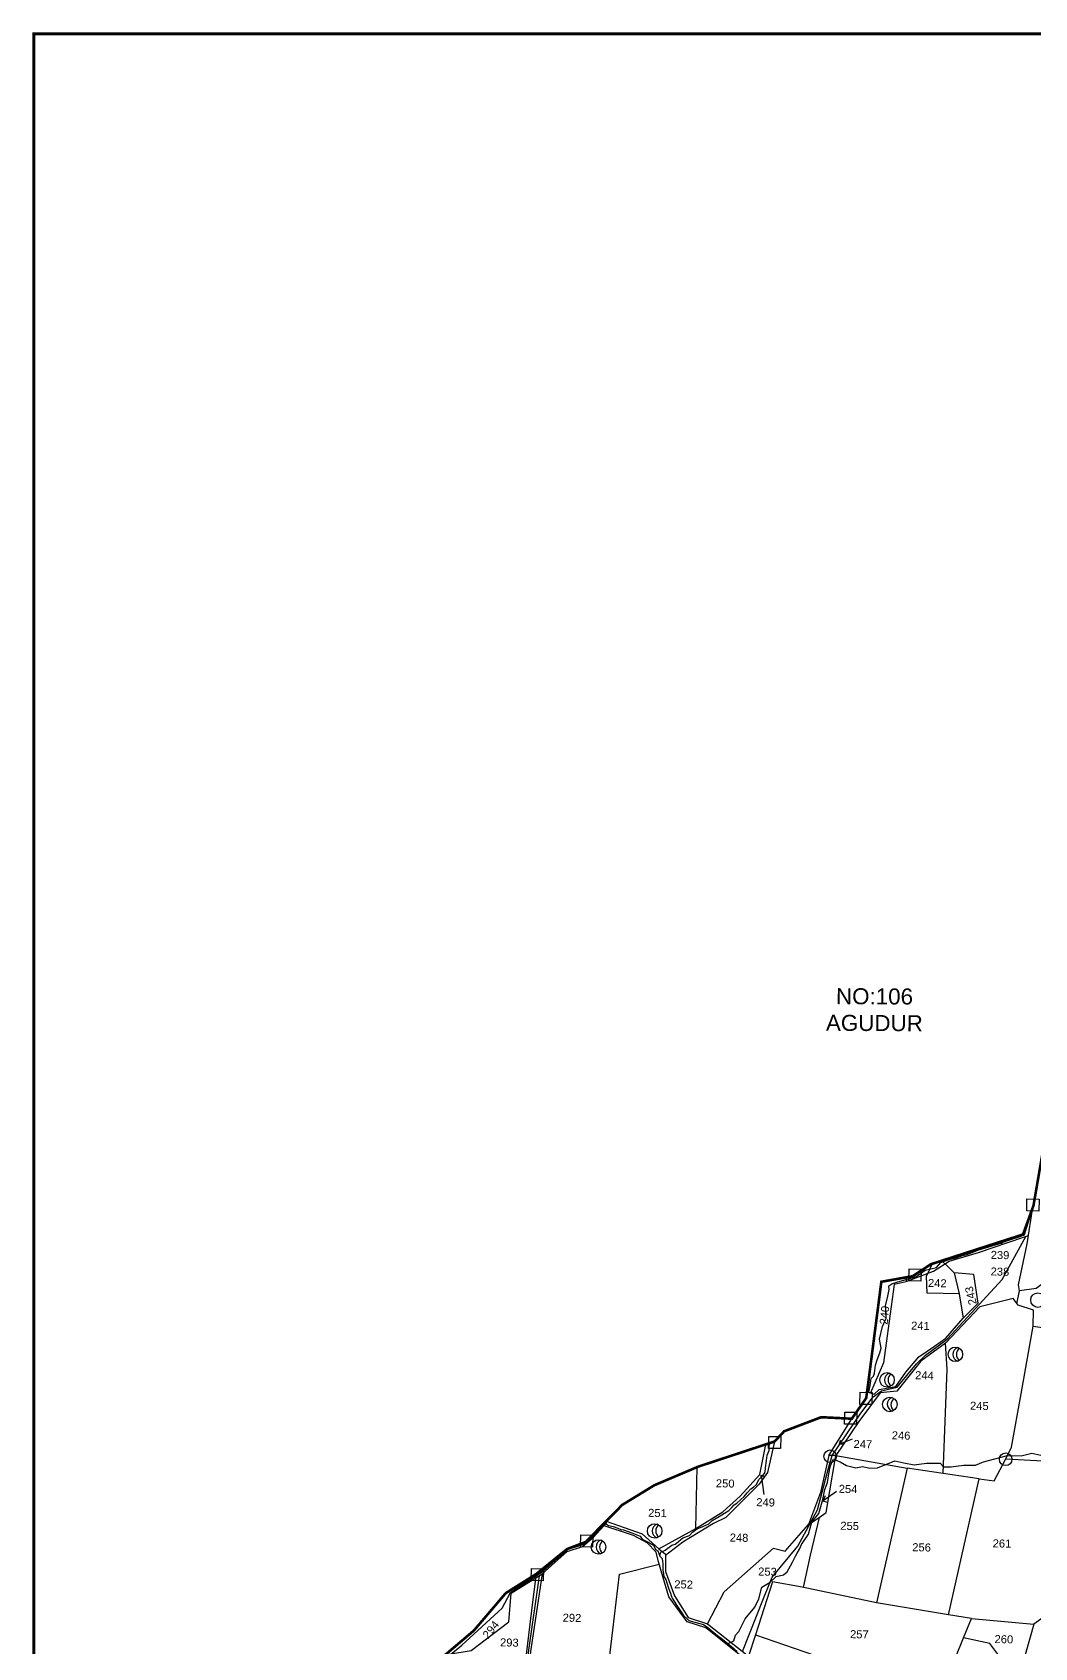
# Model space of a CAD drawing. Header units: inches. Extents: x 207754 to 212786, y 1603154 to 1608628.
# Drawn here: x 207754 to 209633, y 1605181 to 1608209 of the extents above; entities that cross this region are included whole.
import ezdxf

# ---------------------------------------------------------------- set-up
doc = ezdxf.new("R2010")
doc.units = ezdxf.units.IN
doc.header["$LTSCALE"] = 15
doc.header["$MEASUREMENT"] = 0
for name, color, linetype in [('BOUNDRY STONES', 240, 'Continuous'), ('DIMENSION', 1, 'Continuous'), ('PLOTS', 7, 'Continuous'), ('PLOTS NO', 7, 'Continuous'), ('ROADS', 1, 'Continuous'), ('STREAMS', 4, 'Continuous'), ('VILLAGE BOUNDRY', 5, 'Continuous'), ('wells', 7, 'Continuous')]:
    doc.layers.add(name, color=color, linetype=linetype)
doc.styles.get("Standard").update_dxf_attribs({"font": 'arial.ttf'})

msp = doc.modelspace()

# ---------------------------------------------------------------- linework, layer by layer
at = {"color": 5, "const_width": 5.6}
msp.add_lwpolyline([(207756.7, 1608206.2), (212760.2, 1608206.2), (212760.2, 1603157.2), (207756.7, 1603157.2)], close=True, dxfattribs=at)
at = {"layer": 'BOUNDRY STONES', "color": 1}
for points in [[(209618.1, 1606022.3), (209640.7, 1606021.8), (209640.2, 1605999.3), (209617.6, 1605999.8)], [(209397, 1605891.2), (209419.6, 1605890.7), (209419.1, 1605868.2), (209396.5, 1605868.7)], [(209305.4, 1605659.6), (209328, 1605659.1), (209327.5, 1605636.5), (209304.9, 1605637)], [(209276.8, 1605622.7), (209299.4, 1605622.2), (209298.8, 1605599.7), (209276.3, 1605600.2)], [(209134.1, 1605577), (209156.7, 1605576.5), (209156.2, 1605554), (209133.6, 1605554.5)], [(208781.7, 1605392.5), (208804.3, 1605392), (208803.8, 1605369.5), (208781.2, 1605370)], [(208689.4, 1605329.4), (208712, 1605328.9), (208711.5, 1605306.4), (208688.9, 1605306.9)]]:
    msp.add_lwpolyline(points, close=True, dxfattribs=at)
for centre in [(209249.2, 1605539.7), (209578.2, 1605534.2)]:
    msp.add_circle(centre, 11.8, dxfattribs=at)
at = {"layer": 'PLOTS'}
for points in [[(209816.9, 1605950), (209733.4, 1605939.8), (209712.7, 1605921.4), (209696.5, 1605898.1), (209653.5, 1605867.2), (209635, 1605854), (209604.2, 1605849.6), (209602.1, 1605861.4), (209618.6, 1605937.8), (209629.2, 1606006.9)], [(209391.5, 1605867.1), (209443.1, 1605886.8), (209472, 1605905.7), (209527.2, 1605921.8), (209611.4, 1605950.2), (209621, 1605953.4)], [(209629.5, 1605783.7), (209851.1, 1605751.8), (209881.7, 1605852.8), (209907.4, 1605937.2)], [(209318.4, 1605660.7), (209331.6, 1605656.2), (209341.2, 1605665.1), (209372.1, 1605670.5), (209390.9, 1605697.3), (209415.2, 1605725.9), (209445, 1605746.4), (209466.2, 1605761), (209498.5, 1605798.7), (209526.6, 1605826.8), (209518.5, 1605880.6), (209481.4, 1605883.3), (209468.8, 1605896.7), (209457.6, 1605906)], [(209481.4, 1605883.3), (209490.9, 1605844.4), (209431.1, 1605845.2), (209429.9, 1605877.4), (209441.3, 1605900.8)], [(209391, 1605875), (209391.5, 1605867), (209369.4, 1605861.7), (209356.3, 1605765.8), (209349.3, 1605715), (209325, 1605658.4)], [(209528.5, 1605497.7), (209556.8, 1605493.6), (209578.2, 1605535.1), (209589.2, 1605556.5), (209607.4, 1605657), (209629.5, 1605783.7), (209630.4, 1605813.5), (209601.5, 1605822.7), (209592.2, 1605835.3), (209529.5, 1605820.1), (209465.4, 1605752), (209419.1, 1605717.9), (209374.2, 1605661.8), (209342.7, 1605658.8), (209303, 1605604.9), (209259.7, 1605541)], [(209490.9, 1605844.4), (209498.5, 1605798.7)], [(209599.2, 1605825.7), (209604.2, 1605849.6)], [(209461, 1605507.6), (209468.3, 1605702.9), (209465.4, 1605752)], [(209246.6, 1605541), (209289.8, 1605610.1)], [(208928.4, 1605366.3), (208997.5, 1605404.3), (209048.2, 1605435.4), (209080.8, 1605465), (209117.7, 1605505.4), (209128.9, 1605562.1)], [(209145.1, 1605567.5), (209131.9, 1605509.5), (209116.1, 1605487.6), (209083.2, 1605454.6), (209053.7, 1605425.1), (209030.6, 1605413.8), (208972.8, 1605379), (208940.6, 1605353.6)], [(209228.3, 1605424.7), (209241.5, 1605434.5), (209259.7, 1605541), (209246.6, 1605541), (209230.8, 1605472.1), (209208.6, 1605411.6)], [(209259.7, 1605541), (209393.5, 1605517.5), (209336, 1605265.3)], [(209578.2, 1605535.1), (209718, 1605527.6)], [(208997.5, 1605404.3), (209000.2, 1605519.6)], [(209470.7, 1605242.8), (209528.5, 1605497.7), (209393.5, 1605517.5)], [(208534.8, 1605168.9), (208576.2, 1605175.6), (208646.9, 1605229.3), (208651.6, 1605283.3), (208697.8, 1605311.8), (208709.5, 1605319.6), (208756, 1605361.4), (208785, 1605370.7), (208805.7, 1605387.8), (208824.8, 1605409.6)], [(209694.6, 1605304), (209681.6, 1605261.5), (209631, 1605225.1), (209600.7, 1605118.9), (209676.1, 1605085.9), (209646.3, 1605047.9), (209583.4, 1605031.9), (209528, 1605026.8), (209362, 1605038.2), (209308.3, 1605041.9), (209269.2, 1605047.5), (209201.3, 1605068.7), (209171.6, 1605094.8), (209094.5, 1605155.7), (209016, 1605218.4), (208981, 1605229.1), (208947, 1605276), (208927.7, 1605342.1), (208922.8, 1605360.2), (208906.2, 1605377.4), (208880.7, 1605391.1), (208821.9, 1605410.5)], [(208829.2, 1605417.9), (208896.6, 1605394.2), (208928.4, 1605366.3), (208940.6, 1605356.2), (208940.8, 1605323.9), (208957.5, 1605277.9), (208983.1, 1605237.6), (209019.2, 1605225.6), (209096.2, 1605164.8), (209160.8, 1605117.3), (209188.8, 1605091.7), (209238.2, 1605067.1), (209312.9, 1605047.3)], [(209019.2, 1605225.6), (209050.7, 1605285.8), (209142.7, 1605367.3), (209165.1, 1605361.7), (209208.6, 1605411.6), (209228.3, 1605424.7), (209211.5, 1605354.6), (209198.8, 1605293.9)], [(208823.4, 1605084.6), (208673.6, 1605116.7), (208692.8, 1605271.2), (208698.7, 1605319.3)], [(208709.5, 1605319.6), (208687.4, 1605173.8), (208682.5, 1605114.8)], [(209514.3, 1605235.5), (209470.7, 1605242.8), (209336, 1605265.3), (209196.5, 1605294.4), (209141.4, 1605304.5), (209109.1, 1605205), (209096.2, 1605164.8), (209094.5, 1605155.7), (209082.1, 1605112.5), (209171.6, 1605094.8), (209157.2, 1605021.9), (209140.3, 1604973.3), (208922.7, 1605010), (208813.9, 1605028.3), (208832.9, 1605140.8), (208841.8, 1605213.7), (208854.6, 1605318.8), (208929, 1605337.7)], [(209600.7, 1605118.9), (209548.2, 1605188.9), (209499, 1605199.1), (209514.3, 1605235.5), (209631, 1605225.1)], [(209109.1, 1605205), (209399.2, 1605104.8), (209456, 1605092.7), (209499, 1605199.1)]]:
    msp.add_lwpolyline(points, dxfattribs=at)
at = {"layer": 'PLOTS NO'}
for points in [[(209265.9, 1605562.5), (209291, 1605572.2)], [(209268, 1605570.2), (209265.9, 1605562.5), (209272.9, 1605562.8)], [(209119.9, 1605498.1), (209119.8, 1605504.1), (209124.9, 1605502.5)], [(209119.8, 1605504.1), (209124.8, 1605468.2)], [(209235.7, 1605455.9), (209261.2, 1605474.2)], [(209239.8, 1605465.6), (209235.7, 1605455.9), (209243.6, 1605453.7)]]:
    msp.add_lwpolyline(points, dxfattribs=at)
at = {"layer": 'ROADS', "color": 1}
for points in [[(209253.2, 1605541), (209306.9, 1605620.8), (209329.9, 1605651.3), (209345.5, 1605662.5), (209374.6, 1605669), (209411.2, 1605712.9), (209427.6, 1605729), (209468.8, 1605759.5), (209528.4, 1605824.4), (209571.8, 1605871.4), (209616.2, 1605951.8)], [(209084.7, 1605173.8), (209124.1, 1605272.9), (209140.2, 1605313.4), (209188.8, 1605371.1), (209225.5, 1605439.3), (209245.8, 1605517.7), (209253.2, 1605541)], [(208240.7, 1604971.8), (208311.7, 1605022.9), (208445.5, 1605091.8), (208516, 1605150.3), (208558.8, 1605185.8), (208634.3, 1605255.1), (208650.2, 1605284.4), (208707.5, 1605321.9), (208743.1, 1605353), (208757.1, 1605365.2), (208785.7, 1605374.4), (208793.4, 1605379), (208817.3, 1605402.7), (208829.1, 1605413.6), (208830.5, 1605417.4)], [(208703.6, 1605315.7), (208684, 1605176.1), (208677.2, 1605108), (208708, 1604989.6), (208723.8, 1604923.1), (208736.2, 1604894)]]:
    msp.add_lwpolyline(points, dxfattribs=at)
at = {"layer": 'STREAMS', "color": 4}
for points in [[(209321.6, 1605659.6), (209323.3, 1605669), (209324.5, 1605676), (209325.5, 1605681.9), (209326.1, 1605685.7), (209330.6, 1605689.8), (209332.4, 1605695.3), (209334.3, 1605710.6), (209337.6, 1605720.4), (209342.1, 1605733.9), (209344.6, 1605742.3), (209341.7, 1605759.3), (209347.2, 1605782.8), (209354.4, 1605798.7), (209353.4, 1605814.6), (209352.9, 1605821.8), (209357, 1605839.6), (209359.9, 1605852.3), (209359.2, 1605859.2), (209364.9, 1605863.2), (209373.9, 1605866.4), (209389.4, 1605870.5), (209409.8, 1605875.9), (209427.3, 1605888.5), (209448.4, 1605893.7), (209456.5, 1605902.9), (209472.3, 1605908.3), (209485.2, 1605911.5), (209497.3, 1605915.8), (209500.1, 1605916.8), (209506, 1605918), (209525.9, 1605926), (209560.8, 1605936.5), (209570.2, 1605938.9), (209572.8, 1605940.8), (209577.3, 1605942.3), (209578.7, 1605942.8), (209591.5, 1605947.2), (209599.4, 1605949.7), (209605.1, 1605951.9), (209611.7, 1605954.3), (209613.4, 1605955.2), (209628.8, 1606004.8)], [(208929.7, 1605352.6), (208931.9, 1605359.7), (208939.8, 1605363.9), (208947.3, 1605369.5), (208952.4, 1605373.4), (208958.9, 1605375), (208960.9, 1605376.7), (208973.2, 1605387.1), (208985.6, 1605391), (208990.9, 1605397.4), (208996.5, 1605401.5), (209000.2, 1605403.8), (209010.7, 1605408.2), (209021.8, 1605412.8), (209028, 1605419.3), (209035.6, 1605423.5), (209038.2, 1605425), (209051.2, 1605433), (209059, 1605437.8), (209065, 1605444), (209069.3, 1605448.8), (209074, 1605452), (209087.8, 1605464.4), (209093.9, 1605471.4), (209100.3, 1605478.4), (209105.6, 1605482), (209111.1, 1605486.6), (209115.5, 1605496.4), (209121.8, 1605501.9), (209126.8, 1605509), (209127.7, 1605515.4), (209128.1, 1605518.3), (209129.9, 1605531.9), (209131.2, 1605541.6), (209134.8, 1605550.8), (209135.1, 1605556.4), (209135.6, 1605564.3)], [(209059.4, 1605189.2), (209068.7, 1605193.9), (209071.7, 1605204.2), (209078.1, 1605211.4), (209083.9, 1605222.8), (209089.6, 1605235.3), (209107.8, 1605256.9), (209115.6, 1605272.2), (209121, 1605294.2), (209136.7, 1605303.5), (209147.9, 1605314.2), (209161.8, 1605317.3), (209168.8, 1605322.9), (209174.8, 1605334.2), (209179.2, 1605342.5), (209184.4, 1605352.4), (209187.3, 1605357.9), (209191.6, 1605365.9), (209195.5, 1605374.6), (209208.9, 1605393.7), (209215.1, 1605416), (209227.9, 1605432.6), (209235.2, 1605458.5), (209238.9, 1605477.7), (209244.1, 1605490.5), (209245.5, 1605498.6), (209247, 1605506.8), (209249.2, 1605519.7), (209252.8, 1605530), (209255.4, 1605534.3), (209268.1, 1605529.3), (209279.8, 1605522.7), (209297.4, 1605518.2), (209309.6, 1605520.8), (209323.7, 1605517.6), (209338.2, 1605518.2), (209370.1, 1605531), (209387.4, 1605527.5), (209406.7, 1605523.5), (209429.6, 1605526.8), (209455.4, 1605526.8), (209461.5, 1605519.8), (209476.1, 1605520), (209499.1, 1605523.2), (209521.7, 1605523), (209536.6, 1605529.3), (209567.5, 1605537.6), (209581.4, 1605541.3), (209607.3, 1605540.3), (209627.1, 1605545.3), (209643.8, 1605541.5)], [(208826.5, 1605415.1), (208833.9, 1605410.1), (208842.2, 1605407.9), (208851.1, 1605405), (208857.1, 1605402.5), (208861.8, 1605402), (208877.6, 1605396), (208893, 1605390.1), (208896.7, 1605384.6), (208910.3, 1605377.2), (208917.8, 1605373), (208922.1, 1605364.9), (208926, 1605362.5), (208929.7, 1605352.6), (208934.3, 1605348.1), (208935.2, 1605342.3), (208935.8, 1605338.6), (208935.6, 1605326.7), (208936.7, 1605319), (208937.4, 1605314.1), (208941.2, 1605309), (208946.4, 1605292.5), (208949.7, 1605283.1), (208951.2, 1605278.6), (208953, 1605273.5), (208962, 1605259.8), (208966.7, 1605252.6), (208970.9, 1605246.3), (208974.1, 1605241.4), (208980.9, 1605235.1), (208984.2, 1605232), (209002.3, 1605226.8), (209011.8, 1605224.1), (209019.8, 1605218.5), (209027.2, 1605212.4), (209038.1, 1605203.5), (209047.4, 1605196.7), (209064, 1605183.4), (209075.2, 1605174)]]:
    msp.add_lwpolyline(points, dxfattribs=at)
at = {"layer": 'VILLAGE BOUNDRY'}
msp.add_lwpolyline([(208437.1, 1605090.6, 4.86, 4.86, 0), (208581.4, 1605213, 4.86, 4.86, 0), (208641.2, 1605283.2, 4.86, 4.86, 0), (208698.6, 1605319.2, 4.86, 4.86, 0), (208755.9, 1605365.7, 4.86, 4.86, 0), (208791.1, 1605379.2, 4.86, 4.86, 0), (208827.6, 1605416.2, 4.86, 4.86, 0), (208859.5, 1605448.6, 4.86, 4.86, 0), (208919.6, 1605485.4, 4.86, 4.86, 0), (209001.9, 1605520.3, 4.86, 4.86, 0), (209145.1, 1605567.5, 4.86, 4.86, 0), (209163, 1605586.6, 4.86, 4.86, 0), (209232.4, 1605613, 4.86, 4.86, 0), (209289.8, 1605610.1, 4.86, 4.86, 0), (209316.8, 1605648.9, 4.86, 4.86, 0), (209323.2, 1605697.6, 4.86, 4.86, 0), (209339.1, 1605820.3, 4.86, 4.86, 0), (209345.1, 1605866.8, 4.86, 4.86, 0), (209404, 1605877.4, 4.86, 4.86, 0), (209437.7, 1605899.6, 4.86, 4.86, 0), (209517.7, 1605925.5, 4.86, 4.86, 0), (209610.6, 1605955.5, 4.86, 4.86, 0), (209630.3, 1606009.9, 4.86, 4.86, 0), (209646.7, 1606105.1, 4.86, 4.86, 0)], format="xyseb", dxfattribs=at)
at = {"layer": 'wells', "color": 0}
for centre in [(209638.7, 1605832.5), (209483.9, 1605730.8), (209355.8, 1605682.9), (209361, 1605636.9), (208920.3, 1605399.8), (208815.1, 1605369.7)]:
    msp.add_circle(centre, 13.6, dxfattribs=at)
for centre, start, end in [((209492.9, 1605730.9), 109.888, 251.3113), ((209499.4, 1605730.5), 123.8119, 234.0755), ((209364.8, 1605683), 109.888, 251.3113), ((209371.3, 1605682.6), 123.8119, 234.0755), ((209369.9, 1605637), 109.888, 251.3113), ((209376.5, 1605636.6), 123.8119, 234.0755), ((208929.3, 1605399.9), 109.888, 251.3113), ((208935.8, 1605399.5), 123.8119, 234.0755), ((208824, 1605369.8), 109.888, 251.3113), ((208830.6, 1605369.5), 123.8119, 234.0755)]:
    msp.add_arc(centre, 13.6, start, end, dxfattribs=at)

# ---------------------------------------------------------------- texts
at = {"layer": 'DIMENSION', "insert": (209332.4, 1606416.9), "char_height": 30, "width": 486.175, "attachment_point": 2, "rotation": 359.7243}
msp.add_mtext('NO:106\\PAGUDUR', dxfattribs=at)
at = {"layer": 'PLOTS NO'}
for s, rotation, p in [('239', 358.7233, (209550, 1605909.9)), ('238', 358.7233, (209549.8, 1605878.8)), ('242', 358.7233, (209432.4, 1605857.2)), ('243', 103.5147, (209524.1, 1605825.5)), ('240', 84.2359, (209356.6, 1605786)), ('241', 358.7233, (209400.7, 1605777.2)), ('244', 358.7233, (209408.3, 1605684.3)), ('245', 358.7233, (209511.2, 1605627.2)), ('246', 358.7233, (209364.5, 1605571.6)), ('247', 358.7233, (209292.9, 1605555.4)), ('250', 358.7233, (209034.9, 1605481.7)), ('254', 358.7233, (209265.1, 1605471.3)), ('251', 358.7233, (208907.9, 1605426.3)), ('249', 358.7233, (209110.6, 1605446.3)), ('255', 358.7233, (209268.1, 1605402.1)), ('248', 358.7233, (209060.8, 1605380)), ('256', 358.7233, (209402.9, 1605361.9)), ('261', 358.7233, (209553.6, 1605369.1)), ('253', 358.7233, (209114.1, 1605316.3)), ('252', 358.7233, (208956.9, 1605292.4)), ('294', 51.1668, (208608.2, 1605196.5)), ('292', 358.7233, (208747.7, 1605229.8)), ('293', 358.7233, (208630.3, 1605183.5)), ('257', 358.7233, (209286.3, 1605198.9)), ('260', 358.7233, (209557.2, 1605189.7))]:
    msp.add_text(s, height=15, rotation=rotation, dxfattribs=at).set_placement(p)

doc.saveas('drawing.dxf')
